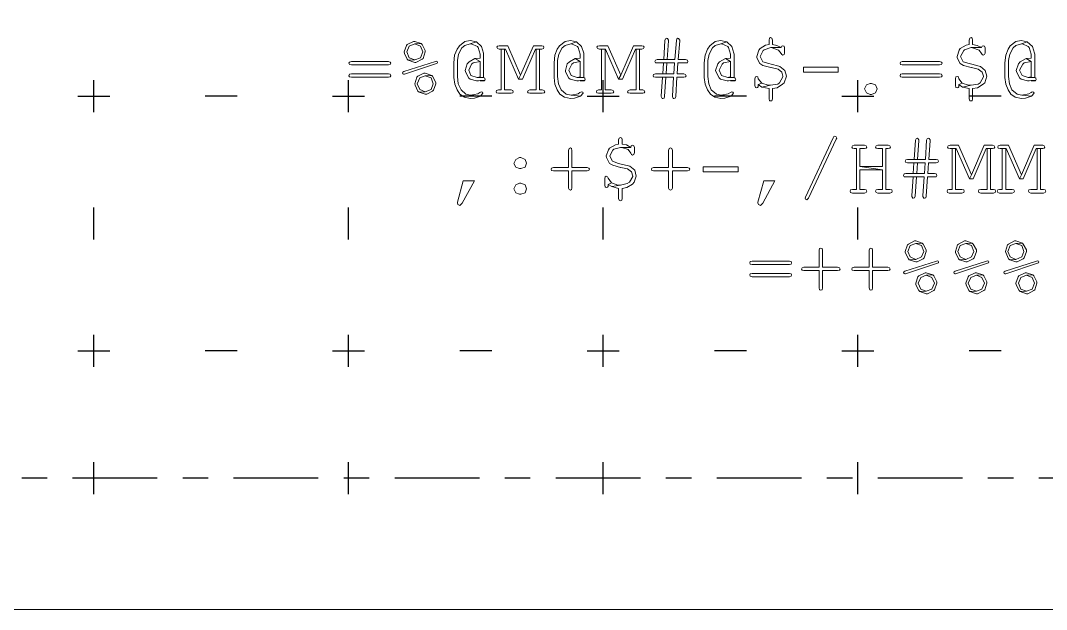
# Model space of a CAD drawing. Header units: inches. Extents: x -51 to 152, y -16 to 48.
# Drawn here: x -47.549 to -43.52, y -11.924 to -9.612 of the extents above; entities that cross this region are included whole.
import ezdxf

# ---------------------------------------------------------------- set-up
doc = ezdxf.new("R2010")
doc.units = ezdxf.units.IN
doc.header["$MEASUREMENT"] = 0
doc.linetypes.add('ACAD_ISO10W100', pattern=[18, 12, -3, 0, -3])
doc.layers.add('NOPLOT', color=40, linetype='Continuous', lineweight=5)

# ---------------------------------------------------------------- blocks, each defined once
blk = doc.blocks.new('PlusMinus')
at = {"color": 0}
for p, q in [((0, -0.0625), (0, 0.0625)), ((-0.0625, 0), (0.0625, 0)), ((0.5625, 0), (0.4375, 0)), ((0, -0.5625), (0, -0.4375))]:
    blk.add_line(p, q, dxfattribs=at)
blk = doc.blocks.new('logogog')
at = {"color": 1, "lineweight": 0}
for points in [[(-1.9851, -2.9174), (-1.99, -2.9174), (-2.0143, -2.9295), (-2.0179, -2.9332), (-2.0264, -2.9586), (-2.0252, -2.9647), (-2.0143, -2.9878), (-2.0106, -2.9914), (-1.9851, -2.9902), (-2.007, -2.9817), (-2.0167, -2.9586), (-2.007, -2.9356), (-1.9851, -2.9271), (-1.9597, -2.9259)], [(-1.9597, -2.9259), (-1.9851, -2.9271), (-1.9621, -2.9356), (-1.9536, -2.9586), (-1.9621, -2.9817), (-1.9851, -2.9902), (-2.0106, -2.9914), (-1.9851, -2.9999), (-1.9803, -2.9999), (-1.956, -2.9878), (-1.9524, -2.9841), (-1.9439, -2.9586), (-1.9439, -2.9526), (-1.956, -2.9295)], [(-1.7668, -2.9138), (-1.7886, -2.9174), (-1.8093, -2.9344), (-1.819, -2.9477), (-1.8287, -2.972), (-1.8311, -3.0011), (-1.8311, -3.0557), (-1.8311, -3.0593), (-1.8274, -3.086), (-1.819, -3.1079), (-1.808, -3.1248), (-1.7898, -3.137), (-1.7668, -3.1418), (-1.751, -3.1406), (-1.7268, -3.1321), (-1.7656, -3.1285), (-1.7838, -3.1248), (-1.8032, -3.1079), (-1.8141, -3.0836), (-1.8177, -3.0557), (-1.8177, -3.0023), (-1.8177, -2.9926), (-1.8129, -2.9671), (-1.7995, -2.9429), (-1.7886, -2.9332), (-1.7668, -2.9271), (-1.7425, -2.9186)], [(-1.7425, -2.9186), (-1.7668, -2.9271), (-1.7632, -2.9271), (-1.7389, -2.938), (-1.7365, -2.9417), (-1.728, -2.9671), (-1.728, -2.9829), (-1.7486, -2.9853), (-1.728, -2.9963), (-1.728, -3.0581), (-1.734, -3.0581), (-1.7401, -3.0593), (-1.7146, -3.0593), (-1.7146, -2.9671), (-1.7146, -2.9635), (-1.7231, -2.938)], [(-1.62, -2.9344), (-1.654, -2.9344), (-1.66, -2.9356), (-1.6625, -2.9405), (-1.66, -2.9453), (-1.654, -2.9477), (-1.6455, -2.9477), (-1.6285, -2.9477), (-1.5776, -3.0654), (-1.5703, -3.0496)], [(-1.4866, -2.9344), (-1.5193, -2.9344), (-1.5703, -3.0496), (-1.5776, -3.0654), (-1.5618, -3.0654), (-1.5108, -2.9477), (-1.5084, -2.9477), (-1.4951, -2.9477), (-1.4866, -2.9477), (-1.4793, -2.9453), (-1.4781, -2.9405), (-1.4793, -2.9356)], [(-1.3738, -2.9138), (-1.3944, -2.9174), (-1.4162, -2.9344), (-1.4259, -2.9477), (-1.4344, -2.972), (-1.4381, -3.0011), (-1.4381, -3.0557), (-1.4381, -3.0593), (-1.4344, -3.086), (-1.4259, -3.1079), (-1.415, -3.1248), (-1.3968, -3.137), (-1.3738, -3.1418), (-1.358, -3.1406), (-1.3337, -3.1321), (-1.3713, -3.1285), (-1.3907, -3.1248), (-1.4102, -3.1079), (-1.4211, -3.0836), (-1.4247, -3.0557), (-1.4247, -3.0023), (-1.4247, -2.9926), (-1.4186, -2.9671), (-1.4065, -2.9429), (-1.3944, -2.9332), (-1.3726, -2.9271), (-1.3495, -2.9186)], [(-1.3495, -2.9186), (-1.3726, -2.9271), (-1.3701, -2.9271), (-1.3459, -2.938), (-1.3434, -2.9417), (-1.3349, -2.9671), (-1.3349, -2.9829), (-1.3556, -2.9853), (-1.3349, -2.9963), (-1.3349, -3.0581), (-1.341, -3.0581), (-1.3471, -3.0593), (-1.3216, -3.0593), (-1.3216, -2.9671), (-1.3216, -2.9635), (-1.3301, -2.938)], [(-1.227, -2.9344), (-1.2597, -2.9344), (-1.267, -2.9356), (-1.2694, -2.9405), (-1.267, -2.9453), (-1.2597, -2.9477), (-1.2512, -2.9477), (-1.2355, -2.9477), (-1.1845, -3.0654), (-1.176, -3.0496)], [(-1.0935, -2.9344), (-1.1263, -2.9344), (-1.176, -3.0496), (-1.1845, -3.0654), (-1.1688, -3.0654), (-1.1178, -2.9477), (-1.1154, -2.9477), (-1.102, -2.9477), (-1.0935, -2.9477), (-1.0863, -2.9453), (-1.0838, -2.9405), (-1.0863, -2.9356)], [(-0.9516, -2.9053), (-0.9565, -2.9077), (-0.9577, -2.9138), (-0.9638, -2.989), (-0.9941, -2.989), (-1.0074, -2.989), (-1.0329, -2.989), (-1.0402, -2.9914), (-1.0426, -2.9963), (-1.0402, -3.0011), (-1.0329, -3.0023), (-1.0086, -3.0023), (-0.965, -3.0023), (-0.9674, -3.0448), (-0.9977, -3.0448), (-1.0111, -3.0448), (-1.0402, -3.0448), (-1.0475, -3.0472), (-1.0487, -3.0521), (-1.0475, -3.0569), (-1.0402, -3.0581), (-1.0123, -3.0581), (-0.9686, -3.0581), (-0.9735, -3.1321), (-0.9735, -3.1345), (-0.9698, -3.1418), (-0.9674, -3.1418), (-0.9625, -3.1406), (-0.9601, -3.1333), (-0.9553, -3.0581), (-0.9286, -3.0581), (-0.9213, -3.0569), (-0.9189, -3.0521), (-0.9213, -3.0472), (-0.9286, -3.0448), (-0.954, -3.0448), (-0.9516, -3.0023), (-0.9213, -3.0023), (-0.914, -3.0011), (-0.9128, -2.9963), (-0.914, -2.9914), (-0.9213, -2.989), (-0.9504, -2.989), (-0.9443, -2.915), (-0.9443, -2.9126), (-0.9492, -2.9065)], [(-0.9953, -2.9053), (-1.0001, -2.9077), (-1.0026, -2.9138), (-1.0074, -2.989), (-0.9941, -2.989), (-0.9892, -2.915), (-0.988, -2.9126), (-0.9929, -2.9065)], [(-0.7842, -2.9138), (-0.8048, -2.9174), (-0.8267, -2.9344), (-0.8352, -2.9477), (-0.8449, -2.972), (-0.8485, -3.0011), (-0.8485, -3.0557), (-0.8485, -3.0593), (-0.8449, -3.086), (-0.8352, -3.1079), (-0.8243, -3.1248), (-0.8073, -3.137), (-0.783, -3.1418), (-0.7672, -3.1406), (-0.743, -3.1321), (-0.7818, -3.1285), (-0.8, -3.1248), (-0.8206, -3.1079), (-0.8303, -3.0836), (-0.834, -3.0557), (-0.834, -3.0023), (-0.834, -2.9926), (-0.8291, -2.9671), (-0.8158, -2.9429), (-0.8048, -2.9332), (-0.783, -2.9271), (-0.76, -2.9186)], [(-0.76, -2.9186), (-0.783, -2.9271), (-0.7794, -2.9271), (-0.7563, -2.938), (-0.7527, -2.9417), (-0.7454, -2.9671), (-0.7454, -2.9829), (-0.7648, -2.9853), (-0.7454, -2.9963), (-0.7454, -3.0581), (-0.7515, -3.0581), (-0.7563, -3.0593), (-0.7308, -3.0593), (-0.7308, -2.9671), (-0.7321, -2.9635), (-0.7393, -2.938)], [(-0.5877, -2.9028), (-0.5926, -2.9053), (-0.5938, -2.9126), (-0.5938, -2.9295), (-0.6071, -2.932), (-0.6289, -2.9453), (-0.6338, -2.9514), (-0.6423, -2.9768), (-0.6423, -2.9817), (-0.6302, -3.0047), (-0.618, -3.012), (-0.5865, -3.0205), (-0.5853, -3.0205), (-0.5586, -3.0266), (-0.544, -3.0387), (-0.5392, -3.0545), (-0.5392, -3.0569), (-0.5525, -3.08), (-0.5598, -3.0848), (-0.5877, -3.0897), (-0.6217, -3.0969), (-0.5938, -3.103), (-0.5938, -3.143), (-0.5926, -3.1503), (-0.5877, -3.1515), (-0.5829, -3.1503), (-0.5804, -3.143), (-0.5804, -3.103), (-0.5622, -3.0994), (-0.5404, -3.086), (-0.5343, -3.08), (-0.5258, -3.0545), (-0.5319, -3.0314), (-0.5513, -3.0157), (-0.555, -3.0144), (-0.5853, -3.0072), (-0.595, -3.0047), (-0.618, -2.9975), (-0.6289, -2.9768), (-0.6289, -2.9768), (-0.6168, -2.9526), (-0.6132, -2.9502), (-0.5865, -2.9417), (-0.5465, -2.9417), (-0.5634, -2.9332), (-0.5804, -2.9295), (-0.5804, -2.9126), (-0.5829, -2.9053)], [(-0.5392, -2.9344), (-0.544, -2.9356), (-0.5465, -2.9417), (-0.5865, -2.9417), (-0.5816, -2.9429), (-0.5562, -2.9514), (-0.5465, -2.9647), (-0.544, -2.9696), (-0.5392, -2.972), (-0.5343, -2.9696), (-0.5331, -2.9635), (-0.5331, -2.9429), (-0.5343, -2.9356)], [(0.1996, -2.9028), (0.1947, -2.9053), (0.1923, -2.9126), (0.1923, -2.9295), (0.1802, -2.932), (0.1571, -2.9453), (0.1523, -2.9514), (0.145, -2.9768), (0.145, -2.9817), (0.1571, -3.0047), (0.1692, -3.012), (0.1996, -3.0205), (0.2008, -3.0205), (0.2275, -3.0266), (0.2432, -3.0387), (0.2481, -3.0545), (0.2481, -3.0569), (0.2347, -3.08), (0.2275, -3.0848), (0.1996, -3.0897), (0.1656, -3.0969), (0.1923, -3.103), (0.1923, -3.143), (0.1947, -3.1503), (0.1996, -3.1515), (0.2044, -3.1503), (0.2056, -3.143), (0.2056, -3.103), (0.225, -3.0994), (0.2469, -3.086), (0.2529, -3.08), (0.2614, -3.0545), (0.2554, -3.0314), (0.236, -3.0157), (0.2311, -3.0144), (0.202, -3.0072), (0.1923, -3.0047), (0.168, -2.9975), (0.1583, -2.9768), (0.1583, -2.9768), (0.1705, -2.9526), (0.1741, -2.9502), (0.1996, -2.9417), (0.2408, -2.9417), (0.2238, -2.9332), (0.2056, -2.9295), (0.2056, -2.9126), (0.2044, -2.9053)], [(0.2469, -2.9344), (0.2432, -2.9356), (0.2408, -2.9417), (0.1996, -2.9417), (0.2056, -2.9429), (0.2311, -2.9514), (0.2408, -2.9647), (0.2432, -2.9696), (0.2469, -2.972), (0.2517, -2.9696), (0.2542, -2.9635), (0.2542, -2.9429), (0.2517, -2.9356)], [(0.3961, -2.9138), (0.3755, -2.9174), (0.3536, -2.9344), (0.3451, -2.9477), (0.3354, -2.972), (0.3318, -3.0011), (0.3318, -3.0557), (0.3318, -3.0593), (0.3354, -3.086), (0.3451, -3.1079), (0.3561, -3.1248), (0.373, -3.137), (0.3973, -3.1418), (0.4131, -3.1406), (0.4373, -3.1321), (0.3985, -3.1285), (0.3803, -3.1248), (0.3597, -3.1079), (0.35, -3.0836), (0.3464, -3.0557), (0.3464, -3.0023), (0.3464, -2.9926), (0.3512, -2.9671), (0.3645, -2.9429), (0.3755, -2.9332), (0.3973, -2.9271), (0.4203, -2.9186)], [(0.4203, -2.9186), (0.3973, -2.9271), (0.4009, -2.9271), (0.424, -2.938), (0.4276, -2.9417), (0.4349, -2.9671), (0.4349, -2.9829), (0.4155, -2.9853), (0.4349, -2.9963), (0.4349, -3.0581), (0.4288, -3.0581), (0.424, -3.0593), (0.4495, -3.0593), (0.4495, -2.9671), (0.4482, -2.9635), (0.441, -2.938)], [(-1.6455, -2.9477), (-1.6455, -3.1079), (-1.6564, -3.1079), (-1.6637, -3.1103), (-1.6649, -3.1151), (-1.6637, -3.12), (-1.6564, -3.1212), (-1.6067, -3.1212), (-1.5994, -3.12), (-1.5982, -3.1151), (-1.5994, -3.1103), (-1.6067, -3.1079), (-1.6321, -3.1079), (-1.6321, -2.9477), (-1.6285, -2.9477)], [(-1.4951, -2.9477), (-1.5084, -2.9477), (-1.5084, -3.1079), (-1.5327, -3.1079), (-1.54, -3.1103), (-1.5424, -3.1151), (-1.54, -3.12), (-1.5327, -3.1212), (-1.4842, -3.1212), (-1.4769, -3.12), (-1.4744, -3.1151), (-1.4769, -3.1103), (-1.4842, -3.1079), (-1.4951, -3.1079)], [(-1.2512, -2.9477), (-1.2512, -3.1079), (-1.2634, -3.1079), (-1.2694, -3.1103), (-1.2719, -3.1151), (-1.2694, -3.12), (-1.2634, -3.1212), (-1.2136, -3.1212), (-1.2064, -3.12), (-1.2039, -3.1151), (-1.2064, -3.1103), (-1.2136, -3.1079), (-1.2379, -3.1079), (-1.2379, -2.9477), (-1.2355, -2.9477)], [(-1.102, -2.9477), (-1.1154, -2.9477), (-1.1154, -3.1079), (-1.1396, -3.1079), (-1.1469, -3.1103), (-1.1493, -3.1151), (-1.1469, -3.12), (-1.1396, -3.1212), (-1.0899, -3.1212), (-1.0838, -3.12), (-1.0814, -3.1151), (-1.0838, -3.1103), (-1.0899, -3.1079), (-1.102, -3.1079)], [(-2.0883, -2.9963), (-2.2338, -2.9963), (-2.2411, -2.9987), (-2.2435, -3.0035), (-2.2411, -3.0084), (-2.2338, -3.0096), (-2.0883, -3.0096), (-2.081, -3.0084), (-2.0786, -3.0035), (-2.081, -2.9987)], [(-1.9002, -2.995), (-1.9039, -2.9963), (-2.0276, -3.0363), (-2.0312, -3.0387), (-2.0325, -3.0411), (-2.0312, -3.0448), (-2.0288, -3.046), (-2.0252, -3.046), (-1.9002, -3.0047), (-1.8966, -3.0035), (-1.8954, -2.9999), (-1.8966, -2.9963)], [(-1.7486, -2.9853), (-1.7716, -2.9975), (-1.7789, -3.006), (-1.7874, -3.0314), (-1.7862, -3.0363), (-1.7741, -3.0605), (-1.768, -3.0654), (-1.7425, -3.0727), (-1.7353, -3.0727), (-1.728, -3.0715), (-1.7098, -3.0703), (-1.7086, -3.0666), (-1.7098, -3.0618), (-1.7146, -3.0593), (-1.7401, -3.0593), (-1.7644, -3.0508), (-1.7729, -3.0302), (-1.7729, -3.0302), (-1.7619, -3.0072), (-1.7559, -3.0023), (-1.728, -2.9963)], [(-1.3556, -2.9853), (-1.3774, -2.9975), (-1.3859, -3.006), (-1.3932, -3.0314), (-1.3932, -3.0363), (-1.381, -3.0605), (-1.375, -3.0654), (-1.3483, -3.0727), (-1.3422, -3.0727), (-1.3349, -3.0715), (-1.3168, -3.0703), (-1.3155, -3.0666), (-1.3168, -3.0618), (-1.3216, -3.0593), (-1.3471, -3.0593), (-1.3713, -3.0508), (-1.3798, -3.0302), (-1.3798, -3.0302), (-1.3677, -3.0072), (-1.3616, -3.0023), (-1.3349, -2.9963)], [(-1.0086, -3.0023), (-1.0111, -3.0448), (-0.9977, -3.0448), (-0.9953, -3.0023), (-0.965, -3.0023)], [(-0.7648, -2.9853), (-0.7879, -2.9975), (-0.7951, -3.006), (-0.8036, -3.0314), (-0.8024, -3.0363), (-0.7903, -3.0605), (-0.7842, -3.0654), (-0.7587, -3.0727), (-0.7527, -3.0727), (-0.7454, -3.0715), (-0.726, -3.0703), (-0.7248, -3.0666), (-0.7272, -3.0618), (-0.7308, -3.0593), (-0.7563, -3.0593), (-0.7806, -3.0508), (-0.7903, -3.0302), (-0.7903, -3.0302), (-0.7782, -3.0072), (-0.7721, -3.0023), (-0.7454, -2.9963)], [(-0.322, -3.0193), (-0.322, -3.0387), (-0.4591, -3.0387), (-0.4591, -3.0193), (-0.322, -3.0193)], [(0.0758, -2.9963), (-0.0709, -2.9963), (-0.077, -2.9987), (-0.0794, -3.0035), (-0.077, -3.0084), (-0.0709, -3.0096), (0.0758, -3.0096), (0.0831, -3.0084), (0.0855, -3.0035), (0.0831, -2.9987)], [(0.4155, -2.9853), (0.3924, -2.9975), (0.3852, -3.006), (0.3767, -3.0314), (0.3779, -3.0363), (0.39, -3.0605), (0.3961, -3.0654), (0.4216, -3.0727), (0.4276, -3.0727), (0.4349, -3.0715), (0.4543, -3.0703), (0.4555, -3.0666), (0.4531, -3.0618), (0.4495, -3.0593), (0.424, -3.0593), (0.3997, -3.0508), (0.39, -3.0302), (0.39, -3.0302), (0.4022, -3.0072), (0.4082, -3.0023), (0.4349, -2.9963)], [(-2.0883, -3.0448), (-2.2338, -3.0448), (-2.2411, -3.046), (-2.2435, -3.0521), (-2.2411, -3.0569), (-2.2338, -3.0581), (-2.0883, -3.0581), (-2.081, -3.0569), (-2.0786, -3.0521), (-2.081, -3.046)], [(-1.9439, -3.0424), (-1.9488, -3.0424), (-1.973, -3.0545), (-1.9767, -3.0581), (-1.9851, -3.0836), (-1.9839, -3.0897), (-1.973, -3.1127), (-1.9682, -3.1163), (-1.9439, -3.1151), (-1.9657, -3.1066), (-1.9754, -3.0836), (-1.9657, -3.0605), (-1.9439, -3.0521), (-1.9184, -3.0508)], [(-1.9184, -3.0508), (-1.9439, -3.0521), (-1.9209, -3.0605), (-1.9124, -3.0836), (-1.9209, -3.1066), (-1.9439, -3.1151), (-1.9682, -3.1163), (-1.9439, -3.1248), (-1.9378, -3.1248), (-1.9148, -3.1127), (-1.9112, -3.1091), (-1.9027, -3.0836), (-1.9027, -3.0787), (-1.9148, -3.0545)], [(-1.0123, -3.0581), (-1.0171, -3.1321), (-1.0171, -3.1345), (-1.0135, -3.1418), (-1.0111, -3.1418), (-1.0062, -3.1406), (-1.0038, -3.1333), (-0.9989, -3.0581), (-0.9686, -3.0581)], [(-0.6423, -3.0557), (-0.6471, -3.0569), (-0.6496, -3.0642), (-0.6496, -3.0909), (-0.6471, -3.0982), (-0.6423, -3.0994), (-0.6387, -3.0982), (-0.6362, -3.0957), (-0.6362, -3.0872), (-0.6217, -3.0812), (-0.6362, -3.0642), (-0.6374, -3.0569)], [(0.0758, -3.0448), (-0.0709, -3.0448), (-0.077, -3.046), (-0.0794, -3.0521), (-0.077, -3.0569), (-0.0709, -3.0581), (0.0758, -3.0581), (0.0831, -3.0569), (0.0855, -3.0521), (0.0831, -3.046)], [(0.145, -3.0557), (0.1401, -3.0569), (0.1377, -3.0642), (0.1377, -3.0909), (0.1401, -3.0982), (0.145, -3.0994), (0.1486, -3.0982), (0.151, -3.0957), (0.151, -3.0872), (0.1644, -3.0812), (0.151, -3.0642), (0.1498, -3.0569)], [(-1.7098, -3.0703), (-1.728, -3.0715), (-1.728, -3.0727), (-1.7171, -3.0727), (-1.7122, -3.0727)], [(-1.3168, -3.0703), (-1.3349, -3.0715), (-1.3349, -3.0727), (-1.324, -3.0727), (-1.3192, -3.0727)], [(-0.726, -3.0703), (-0.7454, -3.0715), (-0.7454, -3.0727), (-0.7345, -3.0727), (-0.7284, -3.0727)], [(-0.6217, -3.0812), (-0.6362, -3.0872), (-0.6217, -3.0969), (-0.5877, -3.0897), (-0.5974, -3.0897)], [(-0.1971, -3.0824), (-0.191, -3.0824), (-0.1753, -3.0884), (-0.1753, -3.0884), (-0.1692, -3.1042), (-0.1692, -3.1042), (-0.1753, -3.12), (-0.1753, -3.12), (-0.191, -3.1261), (-0.191, -3.1261), (-0.1971, -3.1261), (-0.2117, -3.12), (-0.2117, -3.12), (-0.2189, -3.1042), (-0.2189, -3.1042), (-0.2117, -3.0884), (-0.2117, -3.0884), (-0.1971, -3.0824), (-0.1971, -3.0824), (-0.1971, -3.0824)], [(0.1644, -3.0812), (0.151, -3.0872), (0.1656, -3.0969), (0.1996, -3.0897), (0.1899, -3.0897)], [(0.4543, -3.0703), (0.4349, -3.0715), (0.4349, -3.0727), (0.4458, -3.0727), (0.4519, -3.0727)], [(-1.7243, -3.1151), (-1.7292, -3.1176), (-1.7377, -3.1236), (-1.7656, -3.1285), (-1.7268, -3.1321), (-1.7171, -3.1212), (-1.7195, -3.1163)], [(-1.3301, -3.1151), (-1.3362, -3.1176), (-1.3434, -3.1236), (-1.3713, -3.1285), (-1.3337, -3.1321), (-1.324, -3.1212), (-1.3252, -3.1163)], [(-0.7405, -3.1151), (-0.7454, -3.1176), (-0.7539, -3.1236), (-0.7818, -3.1285), (-0.743, -3.1321), (-0.7333, -3.1212), (-0.7357, -3.1163)], [(0.4398, -3.1151), (0.4349, -3.1176), (0.4264, -3.1236), (0.3985, -3.1285), (0.4373, -3.1321), (0.447, -3.1212), (0.4446, -3.1163)], [(-1.1773, -3.2947), (-1.1821, -3.2971), (-1.1845, -3.3044), (-1.1845, -3.3214), (-1.1967, -3.3238), (-1.2197, -3.3371), (-1.2246, -3.3432), (-1.2331, -3.3674), (-1.2318, -3.3735), (-1.2197, -3.3966), (-1.2076, -3.4038), (-1.1773, -3.4123), (-1.176, -3.4123), (-1.1493, -3.4184), (-1.1336, -3.4293), (-1.1287, -3.4463), (-1.1287, -3.4475), (-1.1421, -3.4706), (-1.1506, -3.4754), (-1.1773, -3.4815), (-1.2112, -3.4875), (-1.1845, -3.4948), (-1.1845, -3.5349), (-1.1821, -3.5409), (-1.1773, -3.5433), (-1.1724, -3.5409), (-1.1712, -3.5349), (-1.1712, -3.4948), (-1.1518, -3.4912), (-1.1299, -3.4778), (-1.1239, -3.4706), (-1.1154, -3.4463), (-1.1214, -3.4233), (-1.1409, -3.4075), (-1.1457, -3.4063), (-1.1748, -3.399), (-1.1845, -3.3966), (-1.2088, -3.3881), (-1.2185, -3.3687), (-1.2185, -3.3674), (-1.2076, -3.3444), (-1.2027, -3.3408), (-1.1773, -3.3335), (-1.136, -3.3335), (-1.153, -3.3238), (-1.1712, -3.3214), (-1.1712, -3.3044), (-1.1724, -3.2971)], [(-0.3305, -3.3019), (-0.4385, -3.5336), (-0.4458, -3.5397), (-0.4458, -3.5397), (-0.4506, -3.5373), (-0.4506, -3.5373), (-0.4518, -3.5336), (-0.4518, -3.5336), (-0.4506, -3.5288), (-0.4506, -3.5288), (-0.3427, -3.2959), (-0.339, -3.291), (-0.339, -3.291), (-0.3354, -3.2898), (-0.3354, -3.2898), (-0.3305, -3.2922), (-0.3305, -3.2922), (-0.3281, -3.2971), (-0.3281, -3.2971), (-0.3305, -3.3019), (-0.3305, -3.3019), (-0.3305, -3.3019)], [(0.0322, -3.2971), (0.0273, -3.2995), (0.0249, -3.3056), (0.02, -3.3808), (-0.0103, -3.3808), (-0.0236, -3.3808), (-0.0503, -3.3808), (-0.0564, -3.382), (-0.0588, -3.3881), (-0.0564, -3.3929), (-0.0503, -3.3941), (-0.0248, -3.3941), (0.0188, -3.3941), (0.0164, -3.4366), (-0.0139, -3.4366), (-0.0273, -3.4366), (-0.0564, -3.4366), (-0.0637, -3.4378), (-0.0661, -3.4439), (-0.0637, -3.4487), (-0.0564, -3.4499), (-0.0285, -3.4499), (0.0152, -3.4499), (0.0103, -3.5239), (0.0103, -3.5264), (0.014, -3.5336), (0.0164, -3.5336), (0.0213, -3.5312), (0.0237, -3.5251), (0.0285, -3.4499), (0.0552, -3.4499), (0.0625, -3.4487), (0.0649, -3.4439), (0.0625, -3.4378), (0.0552, -3.4366), (0.0297, -3.4366), (0.0322, -3.3941), (0.0625, -3.3941), (0.0686, -3.3929), (0.071, -3.3881), (0.0686, -3.382), (0.0625, -3.3808), (0.0334, -3.3808), (0.0382, -3.3068), (0.0394, -3.3044), (0.0346, -3.2983)], [(-0.0115, -3.2971), (-0.0164, -3.2995), (-0.0188, -3.3056), (-0.0236, -3.3808), (-0.0103, -3.3808), (-0.0054, -3.3068), (-0.0054, -3.3044), (-0.0091, -3.2983)], [(-1.3738, -3.3359), (-1.3786, -3.3383), (-1.381, -3.3456), (-1.381, -3.4123), (-1.4405, -3.4123), (-1.4478, -3.4148), (-1.449, -3.4196), (-1.4478, -3.4245), (-1.4405, -3.4257), (-1.381, -3.4257), (-1.381, -3.4936), (-1.3786, -3.4997), (-1.3738, -3.5021), (-1.3689, -3.4997), (-1.3677, -3.4936), (-1.3677, -3.4257), (-1.3083, -3.4257), (-1.301, -3.4245), (-1.2986, -3.4196), (-1.301, -3.4148), (-1.3083, -3.4123), (-1.3677, -3.4123), (-1.3677, -3.3456), (-1.3689, -3.3383)], [(-1.1299, -3.325), (-1.1348, -3.3274), (-1.136, -3.3335), (-1.1773, -3.3335), (-1.1724, -3.3335), (-1.1469, -3.342), (-1.136, -3.3565), (-1.1336, -3.3614), (-1.1299, -3.3638), (-1.1251, -3.3614), (-1.1227, -3.3541), (-1.1227, -3.3347), (-1.1251, -3.3274)], [(-0.9807, -3.3359), (-0.9856, -3.3383), (-0.988, -3.3456), (-0.988, -3.4123), (-1.0475, -3.4123), (-1.0535, -3.4148), (-1.0559, -3.4196), (-1.0535, -3.4245), (-1.0475, -3.4257), (-0.988, -3.4257), (-0.988, -3.4936), (-0.9856, -3.4997), (-0.9807, -3.5021), (-0.9759, -3.4997), (-0.9735, -3.4936), (-0.9735, -3.4257), (-0.914, -3.4257), (-0.908, -3.4245), (-0.9055, -3.4196), (-0.908, -3.4148), (-0.914, -3.4123), (-0.9735, -3.4123), (-0.9735, -3.3456), (-0.9759, -3.3383)], [(-0.2189, -3.325), (-0.259, -3.325), (-0.2662, -3.3274), (-0.2687, -3.3323), (-0.2662, -3.3371), (-0.259, -3.3383), (-0.2505, -3.3383), (-0.2505, -3.4997), (-0.2662, -3.4997), (-0.2735, -3.5009), (-0.2747, -3.5057), (-0.2735, -3.5106), (-0.2662, -3.513), (-0.2189, -3.513), (-0.2129, -3.5106), (-0.2104, -3.5057), (-0.2129, -3.5009), (-0.2189, -3.4997), (-0.2371, -3.4997), (-0.2371, -3.422), (-0.1486, -3.422), (-0.2371, -3.4087), (-0.2371, -3.3383), (-0.2189, -3.3383), (-0.2129, -3.3371), (-0.2104, -3.3323), (-0.2129, -3.3274)], [(-0.1267, -3.325), (-0.1668, -3.325), (-0.1728, -3.3274), (-0.1753, -3.3323), (-0.1728, -3.3371), (-0.1668, -3.3383), (-0.1486, -3.3383), (-0.1486, -3.4087), (-0.2371, -3.4087), (-0.1486, -3.422), (-0.1486, -3.4997), (-0.1668, -3.4997), (-0.1728, -3.5009), (-0.1753, -3.5057), (-0.1728, -3.5106), (-0.1668, -3.513), (-0.1195, -3.513), (-0.1122, -3.5106), (-0.111, -3.5057), (-0.1122, -3.5009), (-0.1195, -3.4997), (-0.1352, -3.4997), (-0.1352, -3.3383), (-0.1267, -3.3383), (-0.1195, -3.3371), (-0.117, -3.3323), (-0.1195, -3.3274)], [(0.1256, -3.3383), (0.1256, -3.4997), (0.1134, -3.4997), (0.1074, -3.5009), (0.105, -3.5057), (0.1074, -3.5106), (0.1134, -3.513), (0.1632, -3.513), (0.1705, -3.5106), (0.1729, -3.5057), (0.1705, -3.5009), (0.1632, -3.4997), (0.1389, -3.4997), (0.1389, -3.3383), (0.1413, -3.3383)], [(0.1498, -3.325), (0.1171, -3.325), (0.1098, -3.3274), (0.1074, -3.3323), (0.1098, -3.3371), (0.1171, -3.3383), (0.1256, -3.3383), (0.1413, -3.3383), (0.1935, -3.4572), (0.2008, -3.4414)], [(0.2833, -3.325), (0.2505, -3.325), (0.2008, -3.4414), (0.1935, -3.4572), (0.2081, -3.4572), (0.259, -3.3383), (0.2627, -3.3383), (0.276, -3.3383), (0.2833, -3.3383), (0.2906, -3.3371), (0.293, -3.3323), (0.2906, -3.3274)], [(0.276, -3.3383), (0.2627, -3.3383), (0.2627, -3.4997), (0.2372, -3.4997), (0.2299, -3.5009), (0.2287, -3.5057), (0.2299, -3.5106), (0.2372, -3.513), (0.2869, -3.513), (0.2942, -3.5106), (0.2954, -3.5057), (0.2942, -3.5009), (0.2869, -3.4997), (0.276, -3.4997)], [(0.3221, -3.3383), (0.3221, -3.4997), (0.3112, -3.4997), (0.3039, -3.5009), (0.3015, -3.5057), (0.3039, -3.5106), (0.3112, -3.513), (0.3609, -3.513), (0.367, -3.5106), (0.3694, -3.5057), (0.367, -3.5009), (0.3609, -3.4997), (0.3354, -3.4997), (0.3354, -3.3383), (0.3379, -3.3383)], [(0.3464, -3.325), (0.3136, -3.325), (0.3063, -3.3274), (0.3051, -3.3323), (0.3063, -3.3371), (0.3136, -3.3383), (0.3221, -3.3383), (0.3379, -3.3383), (0.39, -3.4572), (0.3973, -3.4414)], [(0.481, -3.325), (0.447, -3.325), (0.3973, -3.4414), (0.39, -3.4572), (0.4046, -3.4572), (0.4555, -3.3383), (0.4592, -3.3383), (0.4725, -3.3383), (0.481, -3.3383), (0.4871, -3.3371), (0.4895, -3.3323), (0.4871, -3.3274)], [(0.4725, -3.3383), (0.4592, -3.3383), (0.4592, -3.4997), (0.4337, -3.4997), (0.4264, -3.5009), (0.4252, -3.5057), (0.4276, -3.5106), (0.4337, -3.513), (0.4834, -3.513), (0.4907, -3.5106), (0.4931, -3.5057), (0.4907, -3.5009), (0.4834, -3.4997), (0.4725, -3.4997)], [(-1.5679, -3.3735), (-1.5739, -3.3735), (-1.5885, -3.3808), (-1.5958, -3.3966), (-1.5885, -3.4111), (-1.5739, -3.4172), (-1.5679, -3.4172), (-1.5521, -3.4111), (-1.546, -3.3954), (-1.5521, -3.3808)], [(-0.7151, -3.4099), (-0.7151, -3.4293), (-0.8522, -3.4293), (-0.8522, -3.4099), (-0.7151, -3.4099)], [(-0.0248, -3.3941), (-0.0273, -3.4366), (-0.0139, -3.4366), (-0.0115, -3.3941), (0.0188, -3.3941)], [(-1.7947, -3.4645), (-1.751, -3.4645), (-1.7983, -3.553), (-1.808, -3.5615), (-1.808, -3.5615), (-1.8153, -3.5579), (-1.8153, -3.5579), (-1.8177, -3.5518), (-1.8177, -3.5518), (-1.8177, -3.5482), (-1.8177, -3.5482), (-1.7947, -3.4645)], [(-1.2331, -3.4463), (-1.2379, -3.4487), (-1.2391, -3.456), (-1.2391, -3.4827), (-1.2379, -3.4888), (-1.2331, -3.4912), (-1.2282, -3.49), (-1.2258, -3.4875), (-1.2258, -3.4791), (-1.2124, -3.473), (-1.2258, -3.4548), (-1.2282, -3.4487)], [(-0.6144, -3.4645), (-0.5707, -3.4645), (-0.618, -3.553), (-0.6277, -3.5615), (-0.6277, -3.5615), (-0.635, -3.5579), (-0.635, -3.5579), (-0.6374, -3.5518), (-0.6374, -3.5518), (-0.6374, -3.5482), (-0.6374, -3.5482), (-0.6144, -3.4645)], [(-0.0285, -3.4499), (-0.0333, -3.5239), (-0.0333, -3.5264), (-0.0297, -3.5336), (-0.0273, -3.5336), (-0.0224, -3.5312), (-0.02, -3.5251), (-0.0151, -3.4499), (0.0152, -3.4499)], [(-1.5679, -3.4742), (-1.5739, -3.4742), (-1.5885, -3.4803), (-1.5958, -3.496), (-1.5885, -3.5118), (-1.5739, -3.5179), (-1.5679, -3.5179), (-1.5521, -3.5118), (-1.546, -3.496), (-1.5521, -3.4803)], [(-1.2124, -3.473), (-1.2258, -3.4791), (-1.2112, -3.4875), (-1.1773, -3.4815), (-1.187, -3.4815)], [(-0.0176, -3.701), (-0.0224, -3.701), (-0.0467, -3.7132), (-0.0503, -3.7168), (-0.0588, -3.7423), (-0.0588, -3.7471), (-0.0467, -3.7714), (-0.043, -3.775), (-0.0176, -3.7738), (-0.0394, -3.7641), (-0.0491, -3.7423), (-0.0394, -3.7192), (-0.0176, -3.7107), (0.0079, -3.7095)], [(0.1789, -3.701), (0.1741, -3.701), (0.1498, -3.7132), (0.1462, -3.7168), (0.1377, -3.7423), (0.1389, -3.7471), (0.1498, -3.7714), (0.1535, -3.775), (0.1789, -3.7738), (0.1571, -3.7641), (0.1474, -3.7423), (0.1571, -3.7192), (0.1789, -3.7107), (0.2044, -3.7095)], [(0.3755, -3.701), (0.3706, -3.701), (0.3464, -3.7132), (0.3427, -3.7168), (0.3342, -3.7423), (0.3354, -3.7471), (0.3464, -3.7714), (0.3512, -3.775), (0.3755, -3.7738), (0.3536, -3.7641), (0.3439, -3.7423), (0.3536, -3.7192), (0.3755, -3.7107), (0.4009, -3.7095)], [(-0.39, -3.7289), (-0.396, -3.7302), (-0.3973, -3.7374), (-0.3973, -3.8042), (-0.4567, -3.8042), (-0.464, -3.8066), (-0.4664, -3.8114), (-0.464, -3.8163), (-0.4567, -3.8175), (-0.3973, -3.8175), (-0.3973, -3.8854), (-0.396, -3.8927), (-0.3912, -3.8939), (-0.3851, -3.8927), (-0.3839, -3.8854), (-0.3839, -3.8175), (-0.3245, -3.8175), (-0.3172, -3.8163), (-0.3148, -3.8114), (-0.3172, -3.8066), (-0.3245, -3.8042), (-0.3839, -3.8042), (-0.3839, -3.7374), (-0.3851, -3.7302)], [(-0.1935, -3.7289), (-0.1983, -3.7302), (-0.2007, -3.7374), (-0.2007, -3.8042), (-0.2602, -3.8042), (-0.2675, -3.8066), (-0.2687, -3.8114), (-0.2675, -3.8163), (-0.2602, -3.8175), (-0.2007, -3.8175), (-0.2007, -3.8854), (-0.1983, -3.8927), (-0.1935, -3.8939), (-0.1886, -3.8927), (-0.1874, -3.8854), (-0.1874, -3.8175), (-0.128, -3.8175), (-0.1207, -3.8163), (-0.1183, -3.8114), (-0.1207, -3.8066), (-0.128, -3.8042), (-0.1874, -3.8042), (-0.1874, -3.7374), (-0.1886, -3.7302)], [(0.0079, -3.7095), (-0.0176, -3.7107), (0.0043, -3.7192), (0.014, -3.7423), (0.0043, -3.7641), (-0.0176, -3.7738), (-0.043, -3.775), (-0.0176, -3.7835), (-0.0127, -3.7835), (0.0115, -3.7714), (0.0152, -3.7678), (0.0237, -3.7423), (0.0225, -3.7362), (0.0115, -3.7132)], [(0.2044, -3.7095), (0.1789, -3.7107), (0.2008, -3.7192), (0.2105, -3.7423), (0.2008, -3.7641), (0.1789, -3.7738), (0.1535, -3.775), (0.1789, -3.7835), (0.1838, -3.7835), (0.2081, -3.7714), (0.2117, -3.7678), (0.2202, -3.7423), (0.2202, -3.7362), (0.2081, -3.7132)], [(0.4009, -3.7095), (0.3755, -3.7107), (0.3985, -3.7192), (0.407, -3.7423), (0.3985, -3.7641), (0.3755, -3.7738), (0.3512, -3.775), (0.3755, -3.7835), (0.3803, -3.7835), (0.4046, -3.7714), (0.4082, -3.7678), (0.4167, -3.7423), (0.4167, -3.7362), (0.4046, -3.7132)], [(-0.5137, -3.7799), (-0.6605, -3.7799), (-0.6678, -3.7823), (-0.669, -3.7872), (-0.6678, -3.792), (-0.6605, -3.7932), (-0.5137, -3.7932), (-0.5064, -3.792), (-0.5052, -3.7872), (-0.5064, -3.7823)], [(0.0673, -3.7787), (0.0637, -3.7799), (-0.0612, -3.8199), (-0.0649, -3.8223), (-0.0661, -3.8248), (-0.0637, -3.8284), (-0.0612, -3.8296), (-0.0576, -3.8296), (0.0673, -3.7884), (0.071, -3.7872), (0.0722, -3.7835), (0.0698, -3.7799)], [(0.2639, -3.7787), (0.2602, -3.7799), (0.1365, -3.8199), (0.1329, -3.8223), (0.1316, -3.8248), (0.1329, -3.8284), (0.1353, -3.8296), (0.1389, -3.8296), (0.2639, -3.7884), (0.2675, -3.7872), (0.2687, -3.7835), (0.2675, -3.7799)], [(0.4604, -3.7787), (0.4567, -3.7799), (0.333, -3.8199), (0.3294, -3.8223), (0.3282, -3.8248), (0.3294, -3.8284), (0.3318, -3.8296), (0.3354, -3.8296), (0.4604, -3.7884), (0.464, -3.7872), (0.4652, -3.7835), (0.464, -3.7799)], [(0.0237, -3.826), (0.0188, -3.826), (-0.0054, -3.8381), (-0.0091, -3.8418), (-0.0176, -3.8672), (-0.0176, -3.8733), (-0.0054, -3.8963), (-0.0018, -3.9), (0.0237, -3.8988), (0.0018, -3.8903), (-0.0079, -3.8672), (0.0018, -3.8442), (0.0237, -3.8357), (0.0492, -3.8345)], [(0.2202, -3.826), (0.2153, -3.826), (0.1911, -3.8381), (0.1874, -3.8418), (0.1789, -3.8672), (0.1802, -3.8733), (0.1911, -3.8963), (0.1947, -3.9), (0.2202, -3.8988), (0.1984, -3.8903), (0.1887, -3.8672), (0.1984, -3.8442), (0.2202, -3.8357), (0.2457, -3.8345)], [(0.4167, -3.826), (0.4119, -3.826), (0.3876, -3.8381), (0.384, -3.8418), (0.3755, -3.8672), (0.3767, -3.8733), (0.3888, -3.8963), (0.3924, -3.9), (0.4167, -3.8988), (0.3949, -3.8903), (0.3852, -3.8672), (0.3949, -3.8442), (0.4167, -3.8357), (0.4422, -3.8345)], [(-0.5137, -3.8284), (-0.6605, -3.8284), (-0.6678, -3.8296), (-0.669, -3.8345), (-0.6678, -3.8393), (-0.6605, -3.8418), (-0.5137, -3.8418), (-0.5064, -3.8393), (-0.5052, -3.8345), (-0.5064, -3.8296)], [(0.0492, -3.8345), (0.0237, -3.8357), (0.0455, -3.8442), (0.0552, -3.8672), (0.0455, -3.8903), (0.0237, -3.8988), (-0.0018, -3.9), (0.0237, -3.9085), (0.0285, -3.9085), (0.0528, -3.8963), (0.0564, -3.8927), (0.0649, -3.8672), (0.0649, -3.8612), (0.0528, -3.8381)], [(0.2457, -3.8345), (0.2202, -3.8357), (0.242, -3.8442), (0.2517, -3.8672), (0.242, -3.8903), (0.2202, -3.8988), (0.1947, -3.9), (0.2202, -3.9085), (0.225, -3.9085), (0.2493, -3.8963), (0.2529, -3.8927), (0.2614, -3.8672), (0.2614, -3.8612), (0.2493, -3.8381)], [(0.4422, -3.8345), (0.4167, -3.8357), (0.4398, -3.8442), (0.4482, -3.8672), (0.4398, -3.8903), (0.4167, -3.8988), (0.3924, -3.9), (0.4167, -3.9085), (0.4228, -3.9085), (0.4458, -3.8963), (0.4495, -3.8927), (0.458, -3.8672), (0.458, -3.8612), (0.4458, -3.8381)]]:
    blk.add_lwpolyline(points, close=True, dxfattribs=at)

msp = doc.modelspace()

# ---------------------------------------------------------------- linework, layer by layer
at = {"color": 1, "linetype": 'ACAD_ISO10W100', "ltscale": 0.0277}
msp.add_line((-36.2613, -11.4088), (-51.2613, -11.4088), dxfattribs=at)
at = {"layer": 'NOPLOT'}
msp.add_lwpolyline([(-36.2457, -11.4088), (-36.2457, -2.4088, 0.414214), (-36.7613, -1.8932), (-50.7613, -1.8932, 0.414214), (-51.2769, -2.4088), (-51.2769, -11.4088, 0.414214), (-50.7613, -11.9244), (-36.7613, -11.9244, 0.414214)], format="xyb", close=True, dxfattribs=at)

# ---------------------------------------------------------------- block references
at = {"color": 0}
msp.add_blockref('logogog', (-44.016, -6.7762), dxfattribs=at)
at = {"color": 1}
for p in [(-47.2613, -9.9088), (-46.2613, -9.9088), (-45.2613, -9.9088), (-44.2613, -9.9088), (-47.2613, -10.9088), (-46.2613, -10.9088), (-45.2613, -10.9088), (-44.2613, -10.9088)]:
    msp.add_blockref('PlusMinus', p, dxfattribs=at)

doc.saveas('drawing.dxf')
